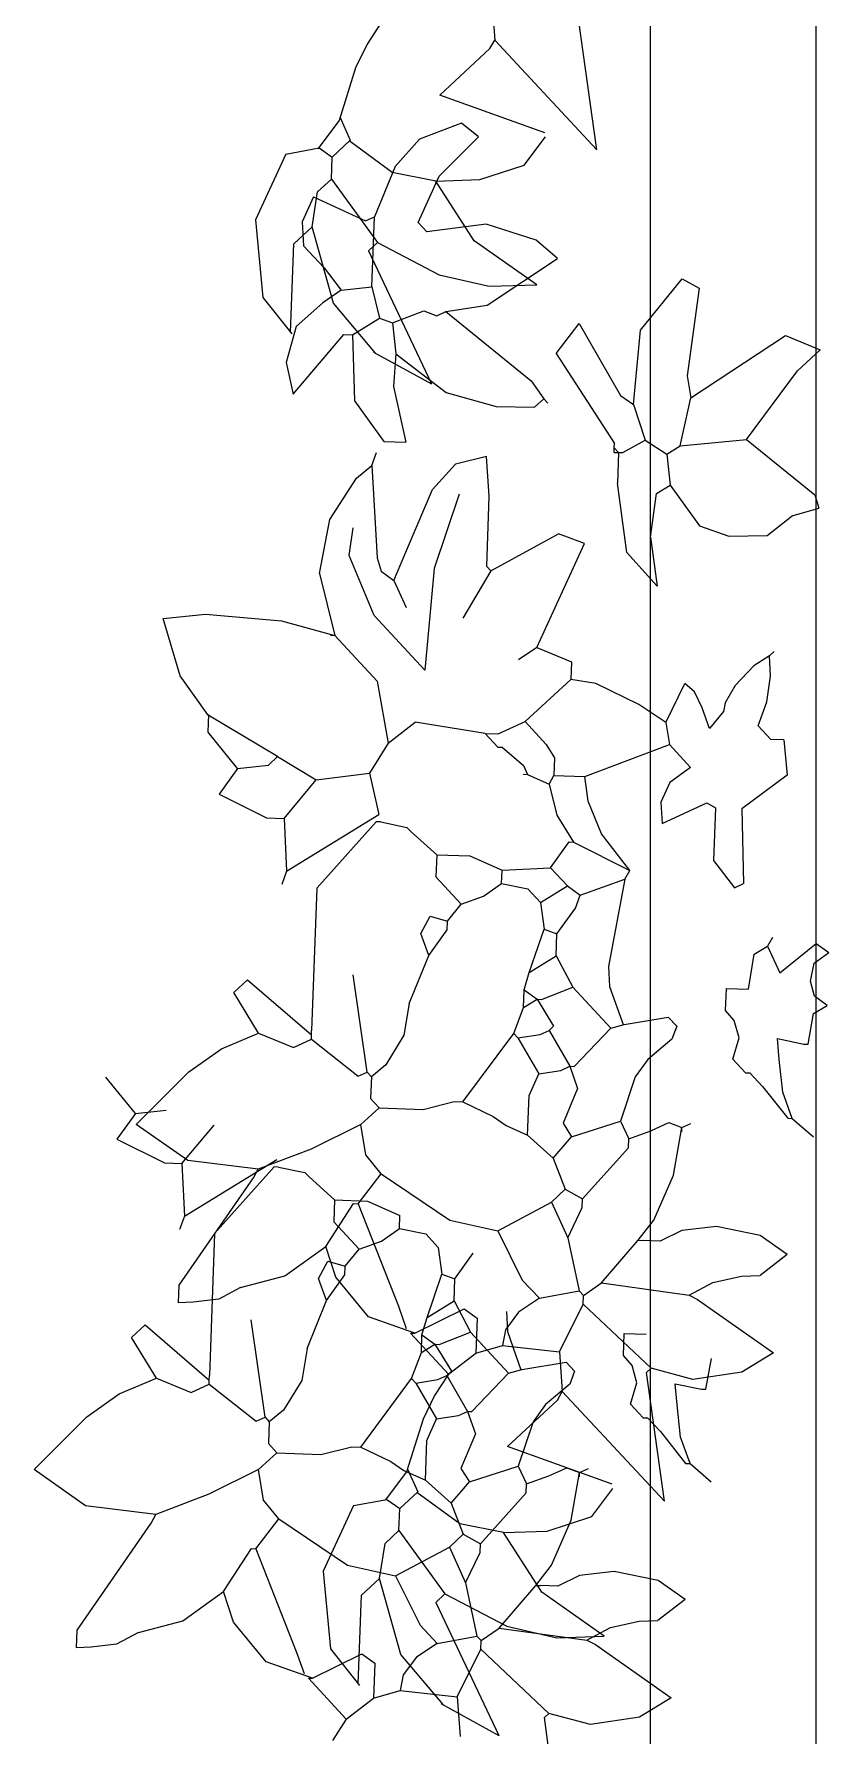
# Model space of a CAD drawing. Header units: millimetres. Extents: x 2667 to 2848, y -1 to 1765.
# Drawn here: x 2814.53 to 2815.009, y 1741.416 to 1742.443 of the extents above; entities that cross this region are included whole.
import ezdxf

# ---------------------------------------------------------------- set-up
doc = ezdxf.new("R2010")
doc.units = ezdxf.units.MM
doc.layers.add('PROIEZIONI', color=145, linetype='Continuous')
doc.layers.add('VERDE_giardino', color=74, linetype='Continuous', lineweight=9)

msp = doc.modelspace()

# ---------------------------------------------------------------- linework, layer by layer
at = {"layer": 'PROIEZIONI'}
for p, q in [((2814.9014, 1754.3571), (2814.9014, 1736.621)), ((2815.0014, 1754.3571), (2815.0014, 1736.621)), ((2814.9014, 1744.9036), (2814.9014, 1727.1674)), ((2815.0014, 1744.9036), (2815.0014, 1727.1674))]:
    msp.add_line(p, q, dxfattribs=at)
at = {"layer": 'VERDE_giardino'}
for p, q in [((2814.8058, 1742.4635), (2814.8076, 1742.4395)), ((2814.739, 1742.45), (2814.7305, 1742.437)), ((2814.8692, 1742.3732), (2814.8584, 1742.4509)), ((2814.7305, 1742.437), (2814.7235, 1742.4228)), ((2814.7745, 1742.4062), (2814.8047, 1742.4343)), ((2814.8047, 1742.4343), (2814.8076, 1742.4395)), ((2814.8076, 1742.4395), (2814.8692, 1742.3732)), ((2814.7235, 1742.4228), (2814.7137, 1742.391)), ((2814.8377, 1742.3836), (2814.7745, 1742.4062)), ((2814.7142, 1742.3927), (2814.7204, 1742.379)), ((2814.7137, 1742.391), (2814.7008, 1742.3739)), ((2814.7875, 1742.3893), (2814.7621, 1742.3797)), ((2814.774, 1742.3574), (2814.7978, 1742.381)), ((2814.7978, 1742.381), (2814.7875, 1742.3893)), ((2814.8253, 1742.364), (2814.8382, 1742.381)), ((2814.6815, 1742.3706), (2814.6632, 1742.331)), ((2814.6815, 1742.3706), (2814.7017, 1742.3744)), ((2814.7017, 1742.3744), (2814.7095, 1742.3688)), ((2814.7204, 1742.379), (2814.7095, 1742.3688)), ((2814.7457, 1742.3596), (2814.7198, 1742.3786)), ((2814.7621, 1742.3797), (2814.7474, 1742.3632)), ((2814.709, 1742.3555), (2814.7095, 1742.3688)), ((2814.7474, 1742.3632), (2814.735, 1742.3329)), ((2814.7985, 1742.3553), (2814.8253, 1742.364)), ((2814.7007, 1742.3479), (2814.709, 1742.3555)), ((2814.709, 1742.3555), (2814.7368, 1742.3174)), ((2814.772, 1742.3543), (2814.7457, 1742.3596)), ((2814.7614, 1742.3293), (2814.774, 1742.3574)), ((2814.772, 1742.3543), (2814.7985, 1742.3553)), ((2814.7952, 1742.3184), (2814.772, 1742.3543)), ((2814.6983, 1742.3448), (2814.6913, 1742.3299)), ((2814.6973, 1742.3268), (2814.7007, 1742.3479)), ((2814.6983, 1742.3448), (2814.7296, 1742.3304)), ((2814.6632, 1742.331), (2814.6676, 1742.2842)), ((2814.6913, 1742.3299), (2814.6921, 1742.3153)), ((2814.7296, 1742.3304), (2814.735, 1742.3329)), ((2814.7334, 1742.2905), (2814.735, 1742.3329)), ((2814.6863, 1742.3166), (2814.6973, 1742.3268)), ((2814.7103, 1742.2807), (2814.6973, 1742.3268)), ((2814.7614, 1742.3293), (2814.7665, 1742.3238)), ((2814.8023, 1742.3283), (2814.7665, 1742.3238)), ((2814.8326, 1742.3187), (2814.8023, 1742.3283)), ((2814.6844, 1742.263), (2814.6863, 1742.3166)), ((2814.6921, 1742.3153), (2814.7047, 1742.3021)), ((2814.7368, 1742.3174), (2814.7313, 1742.3123)), ((2814.7313, 1742.3123), (2814.7694, 1742.232)), ((2814.7368, 1742.3174), (2814.774, 1742.2978)), ((2814.8329, 1742.2918), (2814.7952, 1742.3184)), ((2814.8455, 1742.3076), (2814.8326, 1742.3187)), ((2814.7047, 1742.3021), (2814.7148, 1742.2885)), ((2814.8031, 1742.2795), (2814.8455, 1742.3076)), ((2814.7148, 1742.2885), (2814.7039, 1742.2809)), ((2814.7148, 1742.2885), (2814.7334, 1742.2905)), ((2814.7334, 1742.2905), (2814.738, 1742.2717)), ((2814.774, 1742.2978), (2814.8043, 1742.2909)), ((2814.8043, 1742.2909), (2814.8329, 1742.2918)), ((2814.8956, 1742.2645), (2814.9206, 1742.2954)), ((2814.9206, 1742.2954), (2814.931, 1742.2897)), ((2814.931, 1742.2897), (2814.9237, 1742.2369)), ((2814.6676, 1742.2842), (2814.6851, 1742.2622)), ((2814.7039, 1742.2809), (2814.6877, 1742.2667)), ((2814.7356, 1742.2506), (2814.7103, 1742.2807)), ((2814.778, 1742.2756), (2814.8031, 1742.2795)), ((2814.7218, 1742.2617), (2814.738, 1742.2717)), ((2814.738, 1742.2717), (2814.7459, 1742.2688)), ((2814.7459, 1742.2688), (2814.7647, 1742.2761)), ((2814.7459, 1742.2688), (2814.7479, 1742.2501)), ((2814.7647, 1742.2761), (2814.7726, 1742.2731)), ((2814.7726, 1742.2731), (2814.778, 1742.2756)), ((2814.778, 1742.2756), (2814.8296, 1742.2339)), ((2814.8446, 1742.2504), (2814.8585, 1742.2685)), ((2814.8585, 1742.2685), (2814.8835, 1742.2251)), ((2814.6877, 1742.2667), (2814.6818, 1742.245)), ((2814.686, 1742.2259), (2814.7165, 1742.2619)), ((2814.7165, 1742.2619), (2814.7218, 1742.2617)), ((2814.7218, 1742.2617), (2814.723, 1742.2218)), ((2814.8913, 1742.2195), (2814.8956, 1742.2645)), ((2814.9259, 1742.2236), (2814.983, 1742.2613)), ((2814.983, 1742.2613), (2815.0039, 1742.2526)), ((2814.7344, 1742.2511), (2814.7694, 1742.232)), ((2814.7479, 1742.2501), (2814.7464, 1742.2304)), ((2814.7479, 1742.2501), (2814.7782, 1742.2268)), ((2814.8446, 1742.2504), (2814.8798, 1742.1961)), ((2814.9902, 1742.2398), (2815.0039, 1742.2526)), ((2814.6818, 1742.245), (2814.686, 1742.2259)), ((2814.9595, 1742.1985), (2814.9902, 1742.2398)), ((2814.7464, 1742.2304), (2814.7539, 1742.1968)), ((2814.7782, 1742.2268), (2814.8085, 1742.2184)), ((2814.8296, 1742.2339), (2814.8371, 1742.223)), ((2814.9237, 1742.2369), (2814.9259, 1742.2236)), ((2814.723, 1742.2218), (2814.7406, 1742.1973)), ((2814.8085, 1742.2184), (2814.8316, 1742.2179)), ((2814.8316, 1742.2179), (2814.8371, 1742.223)), ((2814.8371, 1742.223), (2814.8397, 1742.2203)), ((2814.8835, 1742.2251), (2814.8913, 1742.2195)), ((2814.8913, 1742.2195), (2814.8984, 1742.198)), ((2814.9195, 1742.1946), (2814.9259, 1742.2236)), ((2814.7406, 1742.1973), (2814.7539, 1742.1968)), ((2814.8797, 1742.1934), (2814.8798, 1742.1961)), ((2814.8849, 1742.1906), (2814.8984, 1742.198)), ((2814.8984, 1742.198), (2814.9114, 1742.1896)), ((2814.9195, 1742.1946), (2814.9595, 1742.1985)), ((2814.9595, 1742.1985), (2815.0007, 1742.1651)), ((2814.7334, 1742.1828), (2814.7363, 1742.1907)), ((2814.8026, 1742.1882), (2814.7838, 1742.1836)), ((2814.8043, 1742.1643), (2814.8026, 1742.1882)), ((2814.8796, 1742.1907), (2814.8797, 1742.1934)), ((2814.8796, 1742.1907), (2814.8823, 1742.1907)), ((2814.8797, 1742.1934), (2814.8823, 1742.1907)), ((2814.8823, 1742.1907), (2814.8816, 1742.1721)), ((2814.8823, 1742.1907), (2814.8849, 1742.1906)), ((2814.9114, 1742.1896), (2814.9195, 1742.1946)), ((2814.9114, 1742.1896), (2814.9134, 1742.1709)), ((2814.7242, 1742.1751), (2814.7334, 1742.1828)), ((2814.7334, 1742.1828), (2814.7366, 1742.127)), ((2814.77, 1742.1682), (2814.7838, 1742.1836)), ((2814.708, 1742.1501), (2814.7242, 1742.1751)), ((2814.7555, 1742.1342), (2814.77, 1742.1682)), ((2814.7862, 1742.1654), (2814.771, 1742.1206)), ((2814.8872, 1742.1302), (2814.8816, 1742.1721)), ((2814.9016, 1742.1395), (2814.9052, 1742.1659)), ((2814.9052, 1742.1659), (2814.9134, 1742.1709)), ((2814.9134, 1742.1709), (2814.9311, 1742.1464)), ((2814.8028, 1742.1219), (2814.8043, 1742.1643)), ((2814.987, 1742.1523), (2815.0031, 1742.1571)), ((2815.0007, 1742.1651), (2815.0031, 1742.1571)), ((2814.7018, 1742.1176), (2814.708, 1742.1501)), ((2814.7198, 1742.1284), (2814.7221, 1742.1451)), ((2814.9311, 1742.1464), (2814.9489, 1742.1401)), ((2814.9719, 1742.1405), (2814.987, 1742.1523)), ((2814.8053, 1742.1192), (2814.846, 1742.1416)), ((2814.8329, 1742.073), (2814.8617, 1742.1357)), ((2814.8617, 1742.1357), (2814.846, 1742.1416)), ((2814.9016, 1742.1395), (2814.9056, 1742.11)), ((2814.9489, 1742.1401), (2814.9719, 1742.1405)), ((2814.7349, 1742.0922), (2814.7198, 1742.1284)), ((2814.7366, 1742.127), (2814.739, 1742.1189)), ((2814.7467, 1742.1133), (2814.7555, 1742.1342)), ((2814.9056, 1742.11), (2814.8872, 1742.1302)), ((2814.7018, 1742.1176), (2814.711, 1742.0801)), ((2814.739, 1742.1189), (2814.7467, 1742.1133)), ((2814.771, 1742.1206), (2814.7653, 1742.0593)), ((2814.8053, 1742.1192), (2814.7884, 1742.0906)), ((2814.8053, 1742.1192), (2814.8028, 1742.1219)), ((2814.7467, 1742.1133), (2814.7541, 1742.0971)), ((2814.6075, 1742.0904), (2814.6331, 1742.0931)), ((2814.6177, 1742.0559), (2814.6075, 1742.0904)), ((2814.6331, 1742.0931), (2814.6789, 1742.089)), ((2814.6789, 1742.089), (2814.711, 1742.0801)), ((2814.7653, 1742.0593), (2814.7349, 1742.0922)), ((2814.711, 1742.0801), (2814.7084, 1742.0802)), ((2814.711, 1742.0801), (2814.7366, 1742.0527)), ((2814.8329, 1742.073), (2814.822, 1742.0655)), ((2814.8329, 1742.073), (2814.8538, 1742.0643)), ((2814.8538, 1742.0643), (2814.8534, 1742.0537)), ((2814.9733, 1742.0679), (2814.9639, 1742.0618)), ((2814.9733, 1742.0679), (2814.9761, 1742.0705)), ((2814.9739, 1742.0556), (2814.9733, 1742.0679)), ((2814.6347, 1742.0321), (2814.6177, 1742.0559)), ((2814.7366, 1742.0527), (2814.7432, 1742.0153)), ((2814.8259, 1742.0282), (2814.8534, 1742.0537)), ((2814.8685, 1742.0512), (2814.8534, 1742.0537)), ((2814.9639, 1742.0618), (2814.9527, 1742.05)), ((2814.9718, 1742.0401), (2814.9739, 1742.0556)), ((2814.8946, 1742.0385), (2814.8685, 1742.0512)), ((2814.9108, 1742.0277), (2814.9223, 1742.0512)), ((2814.9281, 1742.0461), (2814.9223, 1742.0512)), ((2814.9328, 1742.0366), (2814.9281, 1742.0461)), ((2814.9527, 1742.05), (2814.9467, 1742.0395)), ((2814.6346, 1742.0219), (2814.635, 1742.0325)), ((2814.6765, 1742.0071), (2814.6347, 1742.0321)), ((2814.9108, 1742.0277), (2814.8946, 1742.0385)), ((2814.9372, 1742.0241), (2814.9328, 1742.0366)), ((2814.9456, 1742.0344), (2814.9372, 1742.0241)), ((2814.9467, 1742.0395), (2814.9456, 1742.0344)), ((2814.9665, 1742.0257), (2814.9718, 1742.0401)), ((2814.6524, 1742), (2814.6346, 1742.0219)), ((2814.7432, 1742.0153), (2814.7596, 1742.0279)), ((2814.8018, 1742.0211), (2814.7596, 1742.0279)), ((2814.8097, 1742.0208), (2814.8259, 1742.0282)), ((2814.8259, 1742.0282), (2814.8387, 1742.0144)), ((2814.9108, 1742.0277), (2814.913, 1742.0144)), ((2814.9741, 1742.0175), (2814.9665, 1742.0257)), ((2814.7432, 1742.0153), (2814.7319, 1741.9971)), ((2814.8018, 1742.0211), (2814.8094, 1742.0128)), ((2814.8018, 1742.0211), (2814.8097, 1742.0208)), ((2814.8094, 1742.0128), (2814.8121, 1742.0128)), ((2814.8121, 1742.0128), (2814.8249, 1742.0017)), ((2814.8387, 1742.0144), (2814.8437, 1742.0063)), ((2814.8619, 1741.995), (2814.913, 1742.0144)), ((2814.913, 1742.0144), (2814.9257, 1742.0006)), ((2814.9821, 1742.0172), (2814.9741, 1742.0175)), ((2814.9821, 1742.0172), (2814.984, 1741.9959)), ((2814.6524, 1742), (2814.671, 1742.002)), ((2814.671, 1742.002), (2814.6765, 1742.0071)), ((2814.6765, 1742.0071), (2814.6999, 1741.993)), ((2814.8249, 1742.0017), (2814.8274, 1741.9963)), ((2814.8437, 1742.0063), (2814.8433, 1741.9957)), ((2814.6524, 1742), (2814.6412, 1741.9845)), ((2814.6805, 1741.9698), (2814.6999, 1741.993)), ((2814.6999, 1741.993), (2814.7319, 1741.9971)), ((2814.7319, 1741.9971), (2814.7377, 1741.9722)), ((2814.8247, 1741.9964), (2814.8274, 1741.9963)), ((2814.8274, 1741.9963), (2814.8405, 1741.9905)), ((2814.8405, 1741.9905), (2814.8433, 1741.9957)), ((2814.8433, 1741.9957), (2814.8619, 1741.995)), ((2814.8639, 1741.9802), (2814.8619, 1741.995)), ((2814.9133, 1741.9915), (2814.9078, 1741.9795)), ((2814.9257, 1742.0006), (2814.9133, 1741.9915)), ((2814.984, 1741.9959), (2814.9567, 1741.9756)), ((2814.6412, 1741.9845), (2814.6699, 1741.9702)), ((2814.8405, 1741.9905), (2814.8451, 1741.9717)), ((2814.6699, 1741.9702), (2814.6805, 1741.9698)), ((2814.682, 1741.9379), (2814.7377, 1741.9722)), ((2814.8451, 1741.9717), (2814.8551, 1741.9555)), ((2814.8719, 1741.9604), (2814.8639, 1741.9802)), ((2814.9078, 1741.9795), (2814.9086, 1741.9668)), ((2814.9086, 1741.9668), (2814.9356, 1741.9791)), ((2814.9356, 1741.9791), (2814.9408, 1741.9762)), ((2814.9408, 1741.9762), (2814.9396, 1741.9444)), ((2814.9567, 1741.9756), (2814.9577, 1741.9305)), ((2814.6805, 1741.9698), (2814.682, 1741.9379)), ((2814.7361, 1741.9678), (2814.7002, 1741.9277)), ((2814.7388, 1741.9677), (2814.7361, 1741.9678)), ((2814.7388, 1741.9677), (2814.7546, 1741.9644)), ((2814.7546, 1741.9644), (2814.7571, 1741.9617)), ((2814.7571, 1741.9617), (2814.7726, 1741.9479)), ((2814.889, 1741.9383), (2814.8719, 1741.9604)), ((2814.8413, 1741.94), (2814.8525, 1741.9556)), ((2814.8525, 1741.9556), (2814.8551, 1741.9555)), ((2814.8551, 1741.9555), (2814.889, 1741.9383)), ((2814.7726, 1741.9479), (2814.7721, 1741.9346)), ((2814.7726, 1741.9479), (2814.7925, 1741.9472)), ((2814.7925, 1741.9472), (2814.812, 1741.9385)), ((2814.812, 1741.9385), (2814.8413, 1741.94)), ((2814.8413, 1741.94), (2814.8515, 1741.9291)), ((2814.9396, 1741.9444), (2814.9523, 1741.928)), ((2814.682, 1741.9379), (2814.679, 1741.93)), ((2814.7721, 1741.9346), (2814.7874, 1741.9181)), ((2814.8008, 1741.9229), (2814.8117, 1741.9305)), ((2814.8117, 1741.9305), (2814.812, 1741.9385)), ((2814.8117, 1741.9305), (2814.8275, 1741.9273)), ((2814.8352, 1741.919), (2814.8515, 1741.9291)), ((2814.8515, 1741.9291), (2814.8592, 1741.9235)), ((2814.8592, 1741.9235), (2814.8861, 1741.9331)), ((2814.8861, 1741.9331), (2814.8763, 1741.8804)), ((2814.8861, 1741.9331), (2814.889, 1741.9383)), ((2814.9523, 1741.928), (2814.9577, 1741.9305)), ((2814.7002, 1741.9277), (2814.697, 1741.8418)), ((2814.7874, 1741.9181), (2814.8008, 1741.9229)), ((2814.8275, 1741.9273), (2814.8352, 1741.919)), ((2814.8352, 1741.919), (2814.8373, 1741.903)), ((2814.8563, 1741.9156), (2814.8592, 1741.9235)), ((2814.7629, 1741.9004), (2814.7686, 1741.9108)), ((2814.7686, 1741.9108), (2814.7791, 1741.9078)), ((2814.7791, 1741.9078), (2814.7874, 1741.9181)), ((2814.8451, 1741.9001), (2814.8563, 1741.9156)), ((2814.7677, 1741.887), (2814.7629, 1741.9004)), ((2814.7677, 1741.887), (2814.7789, 1741.9025)), ((2814.7789, 1741.9025), (2814.7791, 1741.9078)), ((2814.8284, 1741.8768), (2814.8373, 1741.903)), ((2814.8373, 1741.903), (2814.8451, 1741.9001)), ((2814.8446, 1741.8868), (2814.8451, 1741.9001)), ((2814.9641, 1741.8878), (2814.9722, 1741.8928)), ((2814.9751, 1741.898), (2814.9722, 1741.8928)), ((2814.9722, 1741.8928), (2814.9796, 1741.8766)), ((2814.9796, 1741.8766), (2815.0015, 1741.8944)), ((2815.0003, 1741.8824), (2815.0092, 1741.8888)), ((2815.0015, 1741.8944), (2815.0092, 1741.8888)), ((2814.756, 1741.8582), (2814.7677, 1741.887)), ((2814.8284, 1741.8768), (2814.8446, 1741.8868)), ((2814.8446, 1741.8868), (2814.8546, 1741.8679)), ((2814.8763, 1741.8804), (2814.8768, 1741.8683)), ((2814.9607, 1741.8667), (2814.9641, 1741.8878)), ((2814.9981, 1741.8716), (2815.0003, 1741.8824)), ((2814.6501, 1741.8647), (2814.6584, 1741.8724)), ((2814.6584, 1741.8724), (2814.697, 1741.8391)), ((2814.7306, 1741.8167), (2814.7222, 1741.8754)), ((2814.8253, 1741.8663), (2814.8284, 1741.8768)), ((2814.8357, 1741.8606), (2814.8546, 1741.8679)), ((2814.8546, 1741.8679), (2814.8776, 1741.8432)), ((2814.8768, 1741.8683), (2814.885, 1741.8454)), ((2815.0006, 1741.8625), (2814.9981, 1741.8716)), ((2814.6651, 1741.8403), (2814.6501, 1741.8647)), ((2814.756, 1741.8582), (2814.7528, 1741.8389)), ((2814.8249, 1741.8557), (2814.8253, 1741.8663)), ((2814.8249, 1741.8557), (2814.8331, 1741.8607)), ((2814.8253, 1741.8663), (2814.8331, 1741.8607)), ((2814.8331, 1741.8607), (2814.8431, 1741.8444)), ((2814.8331, 1741.8607), (2814.8357, 1741.8606)), ((2814.9469, 1741.8539), (2814.9474, 1741.8672)), ((2814.9474, 1741.8672), (2814.9607, 1741.8667)), ((2815.0081, 1741.857), (2815.0006, 1741.8625)), ((2814.8191, 1741.84), (2814.8249, 1741.8557)), ((2814.8856, 1741.8455), (2814.9123, 1741.8499)), ((2814.9123, 1741.8499), (2814.9174, 1741.8444)), ((2814.9521, 1741.8479), (2814.9469, 1741.8539)), ((2814.955, 1741.8374), (2814.9521, 1741.8479)), ((2814.9966, 1741.8335), (2814.9999, 1741.852)), ((2814.9999, 1741.852), (2815.0081, 1741.857)), ((2814.6427, 1741.8308), (2814.6651, 1741.8403)), ((2814.6651, 1741.8403), (2814.6861, 1741.8316)), ((2814.6969, 1741.8365), (2814.697, 1741.8391)), ((2814.697, 1741.8391), (2814.697, 1741.8418)), ((2814.7528, 1741.8389), (2814.7419, 1741.8211)), ((2814.7884, 1741.7987), (2814.8191, 1741.84)), ((2814.8191, 1741.84), (2814.8216, 1741.8373)), ((2814.8216, 1741.8373), (2814.835, 1741.8394)), ((2814.8216, 1741.8373), (2814.8341, 1741.8156)), ((2814.835, 1741.8394), (2814.8404, 1741.8419)), ((2814.8431, 1741.8444), (2814.8404, 1741.8419)), ((2814.8404, 1741.8419), (2814.8528, 1741.8202)), ((2814.8555, 1741.8201), (2814.8776, 1741.8432)), ((2814.8776, 1741.8432), (2814.8856, 1741.8455)), ((2814.9145, 1741.8365), (2814.8999, 1741.8244)), ((2814.9174, 1741.8444), (2814.9145, 1741.8365)), ((2814.9512, 1741.8246), (2814.955, 1741.8374)), ((2814.9782, 1741.8369), (2814.994, 1741.8336)), ((2814.9792, 1741.8243), (2814.9782, 1741.8369)), ((2814.623, 1741.8169), (2814.6427, 1741.8308)), ((2814.6861, 1741.8316), (2814.6969, 1741.8365)), ((2814.6969, 1741.8365), (2814.7252, 1741.8142)), ((2814.994, 1741.8336), (2814.9966, 1741.8335)), ((2814.5912, 1741.7851), (2814.623, 1741.8169)), ((2814.7252, 1741.8142), (2814.7306, 1741.8167)), ((2814.7306, 1741.8167), (2814.7332, 1741.8139)), ((2814.7419, 1741.8211), (2814.7332, 1741.8139)), ((2814.8341, 1741.8156), (2814.8474, 1741.8177)), ((2814.8474, 1741.8177), (2814.8528, 1741.8202)), ((2814.8528, 1741.8202), (2814.8576, 1741.8068)), ((2814.8528, 1741.8202), (2814.8555, 1741.8201)), ((2814.8999, 1741.8244), (2814.8924, 1741.8138)), ((2814.9563, 1741.8191), (2814.9512, 1741.8246)), ((2814.9563, 1741.8191), (2814.9588, 1741.8163)), ((2814.9588, 1741.8163), (2814.9615, 1741.8162)), ((2814.9615, 1741.8162), (2814.9691, 1741.808)), ((2814.9814, 1741.8047), (2814.9792, 1741.8243)), ((2814.5907, 1741.7918), (2814.5729, 1741.8137)), ((2814.7332, 1741.8139), (2814.7327, 1741.8007)), ((2814.8283, 1741.8025), (2814.8341, 1741.8156)), ((2814.8576, 1741.8068), (2814.8489, 1741.7858)), ((2814.8924, 1741.8138), (2814.8835, 1741.7872)), ((2814.9691, 1741.808), (2814.9844, 1741.7889)), ((2814.7327, 1741.8007), (2814.7378, 1741.7952)), ((2814.7643, 1741.7942), (2814.7831, 1741.7989)), ((2814.7831, 1741.7989), (2814.7884, 1741.7987)), ((2814.7884, 1741.7987), (2814.8066, 1741.79)), ((2814.8274, 1741.7787), (2814.8283, 1741.8025)), ((2814.987, 1741.7888), (2814.9814, 1741.8047)), ((2814.5907, 1741.7918), (2814.5795, 1741.7763)), ((2814.5907, 1741.7918), (2814.6094, 1741.7937)), ((2814.7268, 1741.785), (2814.7378, 1741.7952)), ((2814.7378, 1741.7952), (2814.7643, 1741.7942)), ((2814.8066, 1741.79), (2814.8144, 1741.7845)), ((2814.8489, 1741.7858), (2814.8539, 1741.7777)), ((2814.8539, 1741.7777), (2814.8835, 1741.7872)), ((2814.8835, 1741.7872), (2814.8884, 1741.7764)), ((2814.9018, 1741.7813), (2814.9126, 1741.7862)), ((2814.9126, 1741.7862), (2814.9205, 1741.7832)), ((2814.9205, 1741.7832), (2814.9259, 1741.7857)), ((2814.9844, 1741.7889), (2814.987, 1741.7888)), ((2814.987, 1741.7888), (2814.9999, 1741.7777)), ((2814.5795, 1741.7763), (2814.6082, 1741.7619)), ((2814.6224, 1741.7633), (2814.5912, 1741.7851)), ((2814.6188, 1741.7616), (2814.6382, 1741.7847)), ((2814.7268, 1741.785), (2814.6967, 1741.7703)), ((2814.7297, 1741.7667), (2814.7268, 1741.785)), ((2814.8144, 1741.7845), (2814.8274, 1741.7787)), ((2814.8274, 1741.7787), (2814.8429, 1741.7648)), ((2814.8429, 1741.7648), (2814.8539, 1741.7777)), ((2814.8882, 1741.7711), (2814.8884, 1741.7764)), ((2814.8884, 1741.7764), (2814.9018, 1741.7813)), ((2814.9154, 1741.7545), (2814.9205, 1741.7832)), ((2814.9204, 1741.7806), (2814.9205, 1741.7832)), ((2814.6967, 1741.7703), (2814.6648, 1741.7581)), ((2814.739, 1741.7554), (2814.7297, 1741.7667)), ((2814.8429, 1741.7648), (2814.8501, 1741.746)), ((2814.8605, 1741.7403), (2814.8882, 1741.7711)), ((2814.6082, 1741.7619), (2814.6188, 1741.7616)), ((2814.6188, 1741.7616), (2814.6203, 1741.7297)), ((2814.6203, 1741.7297), (2814.6761, 1741.764)), ((2814.6648, 1741.7581), (2814.6224, 1741.7633)), ((2814.6745, 1741.7595), (2814.6385, 1741.7194)), ((2814.662, 1741.7529), (2814.6648, 1741.7581)), ((2814.6771, 1741.7594), (2814.6745, 1741.7595)), ((2814.6771, 1741.7594), (2814.6929, 1741.7562)), ((2814.6929, 1741.7562), (2814.6955, 1741.7535)), ((2814.7251, 1741.7373), (2814.739, 1741.7554)), ((2814.739, 1741.7554), (2814.7804, 1741.7273)), ((2814.9035, 1741.7273), (2814.9154, 1741.7545)), ((2814.6172, 1741.6881), (2814.662, 1741.7529)), ((2814.6955, 1741.7535), (2814.7109, 1741.7396)), ((2814.8419, 1741.7383), (2814.8501, 1741.746)), ((2814.8501, 1741.746), (2814.8605, 1741.7403)), ((2814.7056, 1741.7115), (2814.7224, 1741.7374)), ((2814.7109, 1741.7396), (2814.7104, 1741.7264)), ((2814.7109, 1741.7396), (2814.7308, 1741.7389)), ((2814.7224, 1741.7374), (2814.7251, 1741.7373)), ((2814.7251, 1741.7373), (2814.7494, 1741.6754)), ((2814.7308, 1741.7389), (2814.7504, 1741.7302)), ((2814.8094, 1741.7209), (2814.8419, 1741.7383)), ((2814.8419, 1741.7383), (2814.8517, 1741.7167)), ((2814.8517, 1741.7167), (2814.8603, 1741.735)), ((2814.8603, 1741.735), (2814.8605, 1741.7403)), ((2814.6203, 1741.7297), (2814.6174, 1741.7218)), ((2814.7104, 1741.7264), (2814.7257, 1741.7099)), ((2814.7501, 1741.7223), (2814.7504, 1741.7302)), ((2814.7804, 1741.7273), (2814.8094, 1741.7209)), ((2814.8941, 1741.7152), (2814.9035, 1741.7273)), ((2814.9414, 1741.7236), (2814.9204, 1741.7212)), ((2814.9678, 1741.7181), (2814.9414, 1741.7236)), ((2814.6385, 1741.7194), (2814.6354, 1741.6336)), ((2814.7257, 1741.7099), (2814.7392, 1741.7147)), ((2814.7392, 1741.7147), (2814.7501, 1741.7223)), ((2814.7501, 1741.7223), (2814.7659, 1741.7191)), ((2814.7659, 1741.7191), (2814.7735, 1741.7108)), ((2814.8094, 1741.7209), (2814.8242, 1741.6912)), ((2814.8517, 1741.7167), (2814.8585, 1741.6847)), ((2814.872, 1741.6895), (2814.8941, 1741.7152)), ((2814.8941, 1741.7152), (2814.8968, 1741.7151)), ((2814.9074, 1741.7147), (2814.8968, 1741.7151)), ((2814.9204, 1741.7212), (2814.9074, 1741.7147)), ((2814.984, 1741.7066), (2814.9678, 1741.7181)), ((2814.681, 1741.6938), (2814.7056, 1741.7115)), ((2814.7117, 1741.693), (2814.7056, 1741.7115)), ((2814.7174, 1741.6996), (2814.7257, 1741.7099)), ((2814.7735, 1741.7108), (2814.7756, 1741.6948)), ((2814.7835, 1741.6919), (2814.7946, 1741.7074)), ((2814.984, 1741.7066), (2814.9677, 1741.6939)), ((2814.6542, 1741.6868), (2814.681, 1741.6938)), ((2814.7012, 1741.6922), (2814.7069, 1741.7026)), ((2814.706, 1741.6788), (2814.7172, 1741.6943)), ((2814.7069, 1741.7026), (2814.7174, 1741.6996)), ((2814.7313, 1741.6691), (2814.7117, 1741.693)), ((2814.7172, 1741.6943), (2814.7174, 1741.6996)), ((2814.7667, 1741.6686), (2814.7756, 1741.6948)), ((2814.7756, 1741.6948), (2814.7835, 1741.6919)), ((2814.9392, 1741.6897), (2814.9564, 1741.6936)), ((2814.9564, 1741.6936), (2814.9677, 1741.6939)), ((2814.6168, 1741.6775), (2814.6172, 1741.6881)), ((2814.6542, 1741.6868), (2814.641, 1741.6797)), ((2814.706, 1741.6788), (2814.7012, 1741.6922)), ((2814.783, 1741.6786), (2814.7835, 1741.6919)), ((2814.8242, 1741.6912), (2814.8345, 1741.6802)), ((2814.8345, 1741.6802), (2814.8585, 1741.6847)), ((2814.8585, 1741.6847), (2814.8611, 1741.6819)), ((2814.8611, 1741.6819), (2814.872, 1741.6895)), ((2814.872, 1741.6895), (2814.9248, 1741.6822)), ((2814.9248, 1741.6822), (2814.9392, 1741.6897)), ((2814.6256, 1741.6778), (2814.6168, 1741.6775)), ((2814.641, 1741.6797), (2814.6256, 1741.6778)), ((2814.6944, 1741.65), (2814.706, 1741.6788)), ((2814.7494, 1741.6754), (2814.7542, 1741.6619)), ((2814.7594, 1741.6591), (2814.7891, 1741.6739)), ((2814.7667, 1741.6686), (2814.783, 1741.6786)), ((2814.783, 1741.6786), (2814.7929, 1741.6597)), ((2814.7891, 1741.6739), (2814.7969, 1741.6683)), ((2814.8345, 1741.6802), (2814.822, 1741.6719)), ((2814.8466, 1741.6479), (2814.8609, 1741.6766)), ((2814.8609, 1741.6766), (2814.8611, 1741.6819)), ((2814.8609, 1741.6766), (2814.9019, 1741.638)), ((2814.9248, 1741.6822), (2814.93, 1741.6794)), ((2814.93, 1741.6794), (2814.9757, 1741.6474)), ((2814.5884, 1741.6565), (2814.5967, 1741.6642)), ((2814.5967, 1741.6642), (2814.6353, 1741.6309)), ((2814.669, 1741.6085), (2814.6605, 1741.6672)), ((2814.7594, 1741.6591), (2814.7313, 1741.6691)), ((2814.7636, 1741.6581), (2814.7667, 1741.6686)), ((2814.7969, 1741.6683), (2814.7961, 1741.6471)), ((2814.822, 1741.6719), (2814.814, 1741.6612)), ((2814.8146, 1741.6722), (2814.8152, 1741.6601)), ((2814.6035, 1741.6321), (2814.5884, 1741.6565)), ((2814.7567, 1741.6592), (2814.7797, 1741.6345)), ((2814.7567, 1741.6592), (2814.7594, 1741.6591)), ((2814.7633, 1741.6475), (2814.7636, 1741.6581)), ((2814.7633, 1741.6475), (2814.7714, 1741.6525)), ((2814.7636, 1741.6581), (2814.7714, 1741.6525)), ((2814.7714, 1741.6525), (2814.7814, 1741.6362)), ((2814.7714, 1741.6525), (2814.7741, 1741.6524)), ((2814.7741, 1741.6524), (2814.7929, 1741.6597)), ((2814.7929, 1741.6597), (2814.8159, 1741.635)), ((2814.7961, 1741.6471), (2814.8122, 1741.6518)), ((2814.814, 1741.6612), (2814.8122, 1741.6518)), ((2814.8122, 1741.6518), (2814.8466, 1741.6479)), ((2814.8152, 1741.6601), (2814.8233, 1741.6371)), ((2814.8853, 1741.6457), (2814.8857, 1741.659)), ((2814.8857, 1741.659), (2814.899, 1741.6585)), ((2814.6944, 1741.65), (2814.6911, 1741.6307)), ((2814.7574, 1741.6318), (2814.7633, 1741.6475)), ((2814.7797, 1741.6345), (2814.7961, 1741.6471)), ((2814.8239, 1741.6373), (2814.8506, 1741.6417)), ((2814.8466, 1741.6479), (2814.8483, 1741.624)), ((2814.8506, 1741.6417), (2814.8557, 1741.6362)), ((2814.8904, 1741.6397), (2814.8853, 1741.6457)), ((2814.9349, 1741.6253), (2814.9383, 1741.6438)), ((2814.9757, 1741.6474), (2814.9567, 1741.6356)), ((2814.581, 1741.6225), (2814.6035, 1741.6321)), ((2814.6035, 1741.6321), (2814.6244, 1741.6234)), ((2814.6353, 1741.6309), (2814.6354, 1741.6336)), ((2814.7267, 1741.5904), (2814.7574, 1741.6318)), ((2814.7574, 1741.6318), (2814.7599, 1741.629)), ((2814.7599, 1741.629), (2814.7733, 1741.6312)), ((2814.7797, 1741.6345), (2814.7713, 1741.6215)), ((2814.7733, 1741.6312), (2814.7787, 1741.6337)), ((2814.7814, 1741.6362), (2814.7787, 1741.6337)), ((2814.7787, 1741.6337), (2814.7912, 1741.612)), ((2814.7938, 1741.6119), (2814.8159, 1741.635)), ((2814.8159, 1741.635), (2814.8239, 1741.6373)), ((2814.8557, 1741.6362), (2814.8528, 1741.6283)), ((2814.8933, 1741.6291), (2814.8904, 1741.6397)), ((2814.8992, 1741.6354), (2814.9019, 1741.638)), ((2814.91, 1741.5577), (2814.8992, 1741.6354)), ((2814.9271, 1741.6312), (2814.9019, 1741.638)), ((2814.9567, 1741.6356), (2814.9271, 1741.6312)), ((2814.5614, 1741.6086), (2814.581, 1741.6225)), ((2814.6244, 1741.6234), (2814.6352, 1741.6283)), ((2814.6352, 1741.6283), (2814.6353, 1741.6309)), ((2814.6352, 1741.6283), (2814.6636, 1741.606)), ((2814.6911, 1741.6307), (2814.6802, 1741.6128)), ((2814.7599, 1741.629), (2814.7724, 1741.6074)), ((2814.7713, 1741.6215), (2814.7643, 1741.6073)), ((2814.8528, 1741.6283), (2814.8382, 1741.6162)), ((2814.8455, 1741.6188), (2814.8483, 1741.624)), ((2814.8483, 1741.624), (2814.91, 1741.5577)), ((2814.8895, 1741.6164), (2814.8933, 1741.6291)), ((2814.9165, 1741.6286), (2814.9323, 1741.6254)), ((2814.9176, 1741.616), (2814.9165, 1741.6286)), ((2814.9323, 1741.6254), (2814.9349, 1741.6253)), ((2814.6802, 1741.6128), (2814.6715, 1741.6057)), ((2814.7858, 1741.6095), (2814.7912, 1741.612)), ((2814.7912, 1741.612), (2814.796, 1741.5985)), ((2814.7912, 1741.612), (2814.7938, 1741.6119)), ((2814.8153, 1741.5907), (2814.8455, 1741.6188)), ((2814.8382, 1741.6162), (2814.8307, 1741.6056)), ((2814.8946, 1741.6109), (2814.8895, 1741.6164)), ((2814.8946, 1741.6109), (2814.8972, 1741.6081)), ((2814.9197, 1741.5965), (2814.9176, 1741.616)), ((2814.5296, 1741.5769), (2814.5614, 1741.6086)), ((2814.6636, 1741.606), (2814.669, 1741.6085)), ((2814.669, 1741.6085), (2814.6715, 1741.6057)), ((2814.6715, 1741.6057), (2814.671, 1741.5925)), ((2814.7643, 1741.6073), (2814.7544, 1741.5755)), ((2814.7666, 1741.5943), (2814.7724, 1741.6074)), ((2814.7724, 1741.6074), (2814.7858, 1741.6095)), ((2814.8307, 1741.6056), (2814.8218, 1741.579)), ((2814.8972, 1741.6081), (2814.8998, 1741.608)), ((2814.8998, 1741.608), (2814.9075, 1741.5998)), ((2814.671, 1741.5925), (2814.6761, 1741.587)), ((2814.7026, 1741.586), (2814.7214, 1741.5906)), ((2814.7214, 1741.5906), (2814.7267, 1741.5904)), ((2814.7267, 1741.5904), (2814.7449, 1741.5818)), ((2814.7658, 1741.5704), (2814.7666, 1741.5943)), ((2814.796, 1741.5985), (2814.7872, 1741.5776)), ((2814.8784, 1741.568), (2814.8153, 1741.5907)), ((2814.9075, 1741.5998), (2814.9227, 1741.5806)), ((2814.9254, 1741.5806), (2814.9197, 1741.5965)), ((2814.6651, 1741.5768), (2814.6761, 1741.587)), ((2814.6761, 1741.587), (2814.7026, 1741.586)), ((2814.7449, 1741.5818), (2814.7527, 1741.5762)), ((2814.9227, 1741.5806), (2814.9254, 1741.5806)), ((2814.9254, 1741.5806), (2814.9382, 1741.5695)), ((2814.5607, 1741.555), (2814.5296, 1741.5769)), ((2814.6651, 1741.5768), (2814.635, 1741.5621)), ((2814.6681, 1741.5584), (2814.6651, 1741.5768)), ((2814.7544, 1741.5755), (2814.7415, 1741.5584)), ((2814.7527, 1741.5762), (2814.7658, 1741.5704)), ((2814.755, 1741.5772), (2814.7612, 1741.5635)), ((2814.7658, 1741.5704), (2814.7812, 1741.5566)), ((2814.7872, 1741.5776), (2814.7923, 1741.5695)), ((2814.7923, 1741.5695), (2814.8218, 1741.579)), ((2814.8218, 1741.579), (2814.8267, 1741.5682)), ((2814.8267, 1741.5682), (2814.8402, 1741.573)), ((2814.8402, 1741.573), (2814.851, 1741.578)), ((2814.851, 1741.578), (2814.8588, 1741.575)), ((2814.8537, 1741.5463), (2814.8588, 1741.575)), ((2814.8587, 1741.5724), (2814.8588, 1741.575)), ((2814.8588, 1741.575), (2814.8642, 1741.5775)), ((2814.635, 1741.5621), (2814.6031, 1741.5498)), ((2814.7612, 1741.5635), (2814.7502, 1741.5533)), ((2814.7865, 1741.5441), (2814.7606, 1741.563)), ((2814.7812, 1741.5566), (2814.7923, 1741.5695)), ((2814.7989, 1741.5321), (2814.8265, 1741.5629)), ((2814.8265, 1741.5629), (2814.8267, 1741.5682)), ((2814.8661, 1741.5485), (2814.8789, 1741.5655)), ((2814.6031, 1741.5498), (2814.5607, 1741.555)), ((2814.6003, 1741.5446), (2814.6031, 1741.5498)), ((2814.6773, 1741.5471), (2814.6681, 1741.5584)), ((2814.7223, 1741.5551), (2814.704, 1741.5155)), ((2814.7223, 1741.5551), (2814.7425, 1741.5588)), ((2814.7425, 1741.5588), (2814.7502, 1741.5533)), ((2814.7497, 1741.54), (2814.7502, 1741.5533)), ((2814.7812, 1741.5566), (2814.7885, 1741.5378)), ((2814.5555, 1741.4799), (2814.6003, 1741.5446)), ((2814.6634, 1741.5291), (2814.6773, 1741.5471)), ((2814.6773, 1741.5471), (2814.7188, 1741.5191)), ((2814.7415, 1741.5323), (2814.7497, 1741.54)), ((2814.7497, 1741.54), (2814.7775, 1741.5018)), ((2814.8128, 1741.5388), (2814.7865, 1741.5441)), ((2814.8128, 1741.5388), (2814.8393, 1741.5397)), ((2814.8359, 1741.5029), (2814.8128, 1741.5388)), ((2814.8393, 1741.5397), (2814.8661, 1741.5485)), ((2814.8418, 1741.5191), (2814.8537, 1741.5463)), ((2814.6439, 1741.5032), (2814.6608, 1741.5292)), ((2814.6608, 1741.5292), (2814.6634, 1741.5291)), ((2814.6634, 1741.5291), (2814.6877, 1741.4671)), ((2814.7381, 1741.5112), (2814.7415, 1741.5323)), ((2814.7477, 1741.5127), (2814.7802, 1741.5301)), ((2814.7802, 1741.5301), (2814.7885, 1741.5378)), ((2814.7802, 1741.5301), (2814.79, 1741.5085)), ((2814.7885, 1741.5378), (2814.7989, 1741.5321)), ((2814.7987, 1741.5268), (2814.7989, 1741.5321)), ((2814.7188, 1741.5191), (2814.7477, 1741.5127)), ((2814.79, 1741.5085), (2814.7987, 1741.5268)), ((2814.8324, 1741.507), (2814.8418, 1741.5191)), ((2814.704, 1741.5155), (2814.7084, 1741.4687)), ((2814.7271, 1741.501), (2814.7381, 1741.5112)), ((2814.751, 1741.4652), (2814.7381, 1741.5112)), ((2814.7477, 1741.5127), (2814.7626, 1741.483)), ((2814.79, 1741.5085), (2814.7968, 1741.4764)), ((2814.8587, 1741.513), (2814.8457, 1741.5065)), ((2814.8797, 1741.5154), (2814.8587, 1741.513)), ((2814.9061, 1741.5099), (2814.8797, 1741.5154)), ((2814.9224, 1741.4984), (2814.9061, 1741.5099)), ((2814.6194, 1741.4856), (2814.6439, 1741.5032)), ((2814.65, 1741.4848), (2814.6439, 1741.5032)), ((2814.7251, 1741.4475), (2814.7271, 1741.501)), ((2814.7775, 1741.5018), (2814.772, 1741.4967)), ((2814.7775, 1741.5018), (2814.8148, 1741.4823)), ((2814.8103, 1741.4812), (2814.8324, 1741.507)), ((2814.8324, 1741.507), (2814.8351, 1741.5069)), ((2814.8457, 1741.5065), (2814.8351, 1741.5069)), ((2814.8736, 1741.4763), (2814.8359, 1741.5029)), ((2814.9224, 1741.4984), (2814.906, 1741.4857)), ((2814.772, 1741.4967), (2814.8101, 1741.4164)), ((2814.5551, 1741.4693), (2814.5555, 1741.4799)), ((2814.5926, 1741.4786), (2814.5793, 1741.4715)), ((2814.5926, 1741.4786), (2814.6194, 1741.4856)), ((2814.6696, 1741.4609), (2814.65, 1741.4848)), ((2814.7626, 1741.483), (2814.7728, 1741.472)), ((2814.7994, 1741.4737), (2814.8103, 1741.4812)), ((2814.8103, 1741.4812), (2814.8631, 1741.474)), ((2814.8148, 1741.4823), (2814.8451, 1741.4754)), ((2814.8631, 1741.474), (2814.8775, 1741.4815)), ((2814.8775, 1741.4815), (2814.8947, 1741.4854)), ((2814.8947, 1741.4854), (2814.906, 1741.4857)), ((2814.564, 1741.4696), (2814.5551, 1741.4693)), ((2814.5793, 1741.4715), (2814.564, 1741.4696)), ((2814.6877, 1741.4671), (2814.6925, 1741.4537)), ((2814.7084, 1741.4687), (2814.7259, 1741.4466)), ((2814.7728, 1741.472), (2814.7603, 1741.4637)), ((2814.7728, 1741.472), (2814.7968, 1741.4764)), ((2814.7849, 1741.4397), (2814.7992, 1741.4684)), ((2814.7968, 1741.4764), (2814.7994, 1741.4737)), ((2814.7992, 1741.4684), (2814.7994, 1741.4737)), ((2814.7992, 1741.4684), (2814.8402, 1741.4297)), ((2814.8451, 1741.4754), (2814.8736, 1741.4763)), ((2814.8631, 1741.474), (2814.8683, 1741.4712)), ((2814.8683, 1741.4712), (2814.914, 1741.4392)), ((2814.6977, 1741.4509), (2814.6696, 1741.4609)), ((2814.6977, 1741.4509), (2814.7274, 1741.4657)), ((2814.7274, 1741.4657), (2814.7352, 1741.4601)), ((2814.7352, 1741.4601), (2814.7344, 1741.4389)), ((2814.7764, 1741.4351), (2814.751, 1741.4652)), ((2814.7603, 1741.4637), (2814.7523, 1741.453)), ((2814.6951, 1741.451), (2814.718, 1741.4262)), ((2814.6951, 1741.451), (2814.6977, 1741.4509)), ((2814.7523, 1741.453), (2814.7505, 1741.4436)), ((2814.718, 1741.4262), (2814.7344, 1741.4389)), ((2814.7344, 1741.4389), (2814.7505, 1741.4436)), ((2814.7505, 1741.4436), (2814.7849, 1741.4397)), ((2814.7849, 1741.4397), (2814.7867, 1741.4158)), ((2814.914, 1741.4392), (2814.895, 1741.4274)), ((2814.718, 1741.4262), (2814.7096, 1741.4133)), ((2814.7751, 1741.4356), (2814.8101, 1741.4164)), ((2814.8375, 1741.4272), (2814.8402, 1741.4297)), ((2814.8483, 1741.3495), (2814.8375, 1741.4272)), ((2814.8654, 1741.423), (2814.8402, 1741.4297)), ((2814.895, 1741.4274), (2814.8654, 1741.423))]:
    msp.add_line(p, q, dxfattribs=at)
for centre, start, end in [((2814.6815, 1742.3706), 100.7175, 155.4465), ((2814.7002, 1741.9277), 137.7572, 177.5602), ((2814.6385, 1741.7194), 137.7572, 177.5602), ((2814.7223, 1741.5551), 100.7175, 155.4465)]:
    msp.add_arc(centre, 0.000000331, start, end, dxfattribs=at)

doc.saveas('drawing.dxf')
